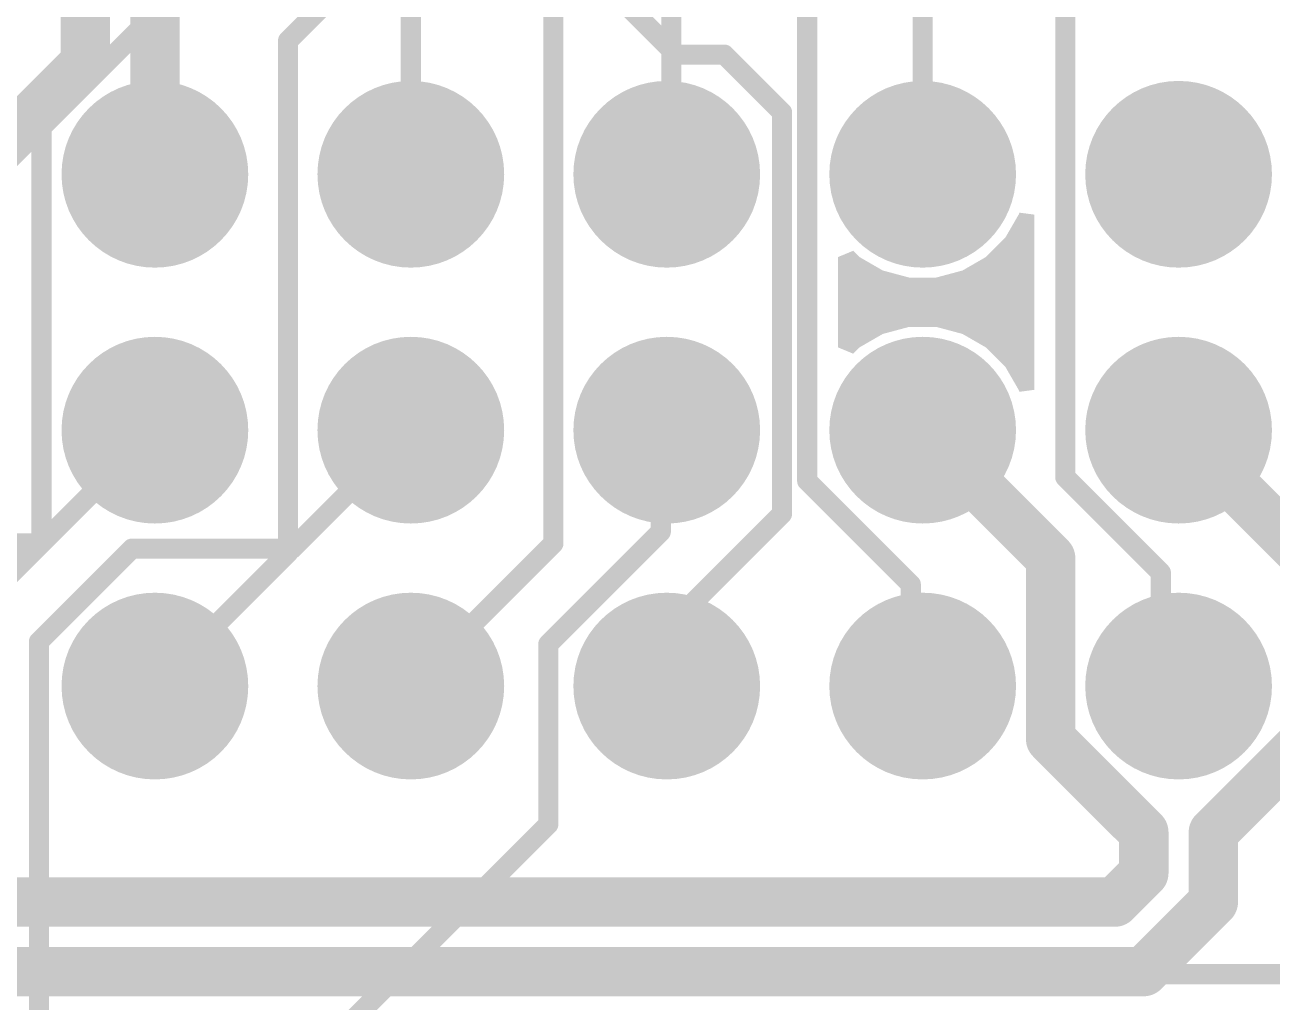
# Model space of a CAD drawing. Header units: inches. Extents: x 0 to 106, y 0 to 106.
# Drawn here: x 40.29 to 52.66, y 36.22 to 45.92 of the extents above; entities that cross this region are included whole.
import ezdxf

# ---------------------------------------------------------------- set-up
doc = ezdxf.new("R2010")
doc.units = ezdxf.units.IN
for name, color, linetype in [('Bottom Layer', 5, 'Continuous'), ('Bottom Overlay', 54, 'Continuous'), ('Bottom Solder', 6, 'Continuous'), ('Multi-Layer', 9, 'Continuous'), ('Pad Holes', 156, 'Continuous'), ('Top Layer', 1, 'Continuous'), ('Top Solder', 216, 'Continuous')]:
    doc.layers.add(name, color=color, linetype=linetype)

# ---------------------------------------------------------------- blocks, each defined once
blk = doc.blocks.new('DIN41612_48_3____________________B_12')
at = {"layer": 'Bottom Layer'}
h = blk.add_hatch(color=5, dxfattribs=at)
edge = h.paths.add_edge_path()
edge.add_arc((-11.43, 2.54), 0.8249996199999998, 0, 360)
h = blk.add_hatch(color=5, dxfattribs=at)
edge = h.paths.add_edge_path()
edge.add_arc((-8.889999999999999, 2.54), 0.8249996199999998, 0, 360)
h = blk.add_hatch(color=5, dxfattribs=at)
edge = h.paths.add_edge_path()
edge.add_arc((-6.35, 2.54), 0.8249996199999998, 0, 360)
h = blk.add_hatch(color=5, dxfattribs=at)
edge = h.paths.add_edge_path()
edge.add_arc((-3.81, 2.54), 0.8249996199999998, 0, 360)
h = blk.add_hatch(color=5, dxfattribs=at)
edge = h.paths.add_edge_path()
edge.add_arc((-1.27, 2.54), 0.8249996199999998, 0, 360)
h = blk.add_hatch(color=5, dxfattribs=at)
edge = h.paths.add_edge_path()
edge.add_arc((-11.43, 0), 0.8249996199999998, 0, 360)
h = blk.add_hatch(color=5, dxfattribs=at)
edge = h.paths.add_edge_path()
edge.add_arc((-8.889999999999999, 0), 0.8249996199999998, 0, 360)
h = blk.add_hatch(color=5, dxfattribs=at)
edge = h.paths.add_edge_path()
edge.add_arc((-6.35, 0), 0.8249996199999998, 0, 360)
h = blk.add_hatch(color=5, dxfattribs=at)
edge = h.paths.add_edge_path()
edge.add_arc((-3.81, 0), 0.8249996199999998, 0, 360)
h = blk.add_hatch(color=5, dxfattribs=at)
edge = h.paths.add_edge_path()
edge.add_arc((-1.27, 0), 0.8249996199999998, 0, 360)
h = blk.add_hatch(color=5, dxfattribs=at)
edge = h.paths.add_edge_path()
edge.add_arc((-11.43, -2.54), 0.8249996199999998, 0, 360)
h = blk.add_hatch(color=5, dxfattribs=at)
edge = h.paths.add_edge_path()
edge.add_arc((-8.889999999999999, -2.54), 0.8249996199999998, 0, 360)
h = blk.add_hatch(color=5, dxfattribs=at)
edge = h.paths.add_edge_path()
edge.add_arc((-6.35, -2.54), 0.8249996199999998, 0, 360)
h = blk.add_hatch(color=5, dxfattribs=at)
edge = h.paths.add_edge_path()
edge.add_arc((-3.81, -2.54), 0.8249996199999998, 0, 360)
h = blk.add_hatch(color=5, dxfattribs=at)
edge = h.paths.add_edge_path()
edge.add_arc((-1.27, -2.54), 0.8249996199999998, 0, 360)
at = {"layer": 'Bottom Solder'}
h = blk.add_hatch(color=6, dxfattribs=at)
edge = h.paths.add_edge_path()
edge.add_arc((-11.43, 2.54), 0.92659962, 0, 360)
h = blk.add_hatch(color=6, dxfattribs=at)
edge = h.paths.add_edge_path()
edge.add_arc((-8.889999999999999, 2.54), 0.92659962, 0, 360)
h = blk.add_hatch(color=6, dxfattribs=at)
edge = h.paths.add_edge_path()
edge.add_arc((-6.35, 2.54), 0.92659962, 0, 360)
h = blk.add_hatch(color=6, dxfattribs=at)
edge = h.paths.add_edge_path()
edge.add_arc((-3.81, 2.54), 0.92659962, 0, 360)
h = blk.add_hatch(color=6, dxfattribs=at)
edge = h.paths.add_edge_path()
edge.add_arc((-1.27, 2.54), 0.92659962, 0, 360)
h = blk.add_hatch(color=6, dxfattribs=at)
edge = h.paths.add_edge_path()
edge.add_arc((-11.43, 0), 0.92659962, 0, 360)
h = blk.add_hatch(color=6, dxfattribs=at)
edge = h.paths.add_edge_path()
edge.add_arc((-8.889999999999999, 0), 0.92659962, 0, 360)
h = blk.add_hatch(color=6, dxfattribs=at)
edge = h.paths.add_edge_path()
edge.add_arc((-6.35, 0), 0.92659962, 0, 360)
h = blk.add_hatch(color=6, dxfattribs=at)
edge = h.paths.add_edge_path()
edge.add_arc((-3.81, 0), 0.92659962, 0, 360)
h = blk.add_hatch(color=6, dxfattribs=at)
edge = h.paths.add_edge_path()
edge.add_arc((-1.27, 0), 0.92659962, 0, 360)
h = blk.add_hatch(color=6, dxfattribs=at)
edge = h.paths.add_edge_path()
edge.add_arc((-11.43, -2.54), 0.92659962, 0, 360)
h = blk.add_hatch(color=6, dxfattribs=at)
edge = h.paths.add_edge_path()
edge.add_arc((-8.889999999999999, -2.54), 0.92659962, 0, 360)
h = blk.add_hatch(color=6, dxfattribs=at)
edge = h.paths.add_edge_path()
edge.add_arc((-6.35, -2.54), 0.92659962, 0, 360)
h = blk.add_hatch(color=6, dxfattribs=at)
edge = h.paths.add_edge_path()
edge.add_arc((-3.81, -2.54), 0.92659962, 0, 360)
h = blk.add_hatch(color=6, dxfattribs=at)
edge = h.paths.add_edge_path()
edge.add_arc((-1.27, -2.54), 0.92659962, 0, 360)
at = {"layer": 'Multi-Layer'}
h = blk.add_hatch(color=9, dxfattribs=at)
edge = h.paths.add_edge_path()
edge.add_arc((-11.43, 2.54), 0.8249996199999998, 0, 360)
h = blk.add_hatch(color=9, dxfattribs=at)
edge = h.paths.add_edge_path()
edge.add_arc((-8.889999999999999, 2.54), 0.8249996199999998, 0, 360)
h = blk.add_hatch(color=9, dxfattribs=at)
edge = h.paths.add_edge_path()
edge.add_arc((-6.35, 2.54), 0.8249996199999998, 0, 360)
h = blk.add_hatch(color=9, dxfattribs=at)
edge = h.paths.add_edge_path()
edge.add_arc((-3.81, 2.54), 0.8249996199999998, 0, 360)
h = blk.add_hatch(color=9, dxfattribs=at)
edge = h.paths.add_edge_path()
edge.add_arc((-1.27, 2.54), 0.8249996199999998, 0, 360)
h = blk.add_hatch(color=9, dxfattribs=at)
edge = h.paths.add_edge_path()
edge.add_arc((-11.43, 0), 0.8249996199999998, 0, 360)
h = blk.add_hatch(color=9, dxfattribs=at)
edge = h.paths.add_edge_path()
edge.add_arc((-8.889999999999999, 0), 0.8249996199999998, 0, 360)
h = blk.add_hatch(color=9, dxfattribs=at)
edge = h.paths.add_edge_path()
edge.add_arc((-6.35, 0), 0.8249996199999998, 0, 360)
h = blk.add_hatch(color=9, dxfattribs=at)
edge = h.paths.add_edge_path()
edge.add_arc((-3.81, 0), 0.8249996199999998, 0, 360)
h = blk.add_hatch(color=9, dxfattribs=at)
edge = h.paths.add_edge_path()
edge.add_arc((-1.27, 0), 0.8249996199999998, 0, 360)
h = blk.add_hatch(color=9, dxfattribs=at)
edge = h.paths.add_edge_path()
edge.add_arc((-11.43, -2.54), 0.8249996199999998, 0, 360)
h = blk.add_hatch(color=9, dxfattribs=at)
edge = h.paths.add_edge_path()
edge.add_arc((-8.889999999999999, -2.54), 0.8249996199999998, 0, 360)
h = blk.add_hatch(color=9, dxfattribs=at)
edge = h.paths.add_edge_path()
edge.add_arc((-6.35, -2.54), 0.8249996199999998, 0, 360)
h = blk.add_hatch(color=9, dxfattribs=at)
edge = h.paths.add_edge_path()
edge.add_arc((-3.81, -2.54), 0.8249996199999998, 0, 360)
h = blk.add_hatch(color=9, dxfattribs=at)
edge = h.paths.add_edge_path()
edge.add_arc((-1.27, -2.54), 0.8249996199999998, 0, 360)
at = {"layer": 'Pad Holes'}
h = blk.add_hatch(color=7, dxfattribs=at)
edge = h.paths.add_edge_path()
edge.add_arc((-11.43, 2.54), 0.499999, 0, 360)
h = blk.add_hatch(color=7, dxfattribs=at)
edge = h.paths.add_edge_path()
edge.add_arc((-8.889999999999999, 2.54), 0.499999, 0, 360)
h = blk.add_hatch(color=7, dxfattribs=at)
edge = h.paths.add_edge_path()
edge.add_arc((-6.35, 2.54), 0.499999, 0, 360)
h = blk.add_hatch(color=7, dxfattribs=at)
edge = h.paths.add_edge_path()
edge.add_arc((-3.81, 2.54), 0.499999, 0, 360)
h = blk.add_hatch(color=7, dxfattribs=at)
edge = h.paths.add_edge_path()
edge.add_arc((-1.27, 2.54), 0.499999, 0, 360)
h = blk.add_hatch(color=7, dxfattribs=at)
edge = h.paths.add_edge_path()
edge.add_arc((-11.43, 0), 0.499999, 0, 360)
h = blk.add_hatch(color=7, dxfattribs=at)
edge = h.paths.add_edge_path()
edge.add_arc((-8.889999999999999, 0), 0.499999, 0, 360)
h = blk.add_hatch(color=7, dxfattribs=at)
edge = h.paths.add_edge_path()
edge.add_arc((-6.35, 0), 0.499999, 0, 360)
h = blk.add_hatch(color=7, dxfattribs=at)
edge = h.paths.add_edge_path()
edge.add_arc((-3.81, 0), 0.499999, 0, 360)
h = blk.add_hatch(color=7, dxfattribs=at)
edge = h.paths.add_edge_path()
edge.add_arc((-1.27, 0), 0.499999, 0, 360)
h = blk.add_hatch(color=7, dxfattribs=at)
edge = h.paths.add_edge_path()
edge.add_arc((-11.43, -2.54), 0.499999, 0, 360)
h = blk.add_hatch(color=7, dxfattribs=at)
edge = h.paths.add_edge_path()
edge.add_arc((-8.889999999999999, -2.54), 0.499999, 0, 360)
h = blk.add_hatch(color=7, dxfattribs=at)
edge = h.paths.add_edge_path()
edge.add_arc((-6.35, -2.54), 0.499999, 0, 360)
h = blk.add_hatch(color=7, dxfattribs=at)
edge = h.paths.add_edge_path()
edge.add_arc((-3.81, -2.54), 0.499999, 0, 360)
h = blk.add_hatch(color=7, dxfattribs=at)
edge = h.paths.add_edge_path()
edge.add_arc((-1.27, -2.54), 0.499999, 0, 360)
at = {"layer": 'Top Layer'}
h = blk.add_hatch(color=1, dxfattribs=at)
edge = h.paths.add_edge_path()
edge.add_arc((-11.43, 2.54), 0.8249996199999998, 0, 360)
h = blk.add_hatch(color=1, dxfattribs=at)
edge = h.paths.add_edge_path()
edge.add_arc((-8.889999999999999, 2.54), 0.8249996199999998, 0, 360)
h = blk.add_hatch(color=1, dxfattribs=at)
edge = h.paths.add_edge_path()
edge.add_arc((-6.35, 2.54), 0.8249996199999998, 0, 360)
h = blk.add_hatch(color=1, dxfattribs=at)
edge = h.paths.add_edge_path()
edge.add_arc((-3.81, 2.54), 0.8249996199999998, 0, 360)
h = blk.add_hatch(color=1, dxfattribs=at)
edge = h.paths.add_edge_path()
edge.add_arc((-1.27, 2.54), 0.8249996199999998, 0, 360)
h = blk.add_hatch(color=1, dxfattribs=at)
edge = h.paths.add_edge_path()
edge.add_arc((-11.43, 0), 0.8249996199999998, 0, 360)
h = blk.add_hatch(color=1, dxfattribs=at)
edge = h.paths.add_edge_path()
edge.add_arc((-8.889999999999999, 0), 0.8249996199999998, 0, 360)
h = blk.add_hatch(color=1, dxfattribs=at)
edge = h.paths.add_edge_path()
edge.add_arc((-6.35, 0), 0.8249996199999998, 0, 360)
h = blk.add_hatch(color=1, dxfattribs=at)
edge = h.paths.add_edge_path()
edge.add_arc((-3.81, 0), 0.8249996199999998, 0, 360)
h = blk.add_hatch(color=1, dxfattribs=at)
edge = h.paths.add_edge_path()
edge.add_arc((-1.27, 0), 0.8249996199999998, 0, 360)
h = blk.add_hatch(color=1, dxfattribs=at)
edge = h.paths.add_edge_path()
edge.add_arc((-11.43, -2.54), 0.8249996199999998, 0, 360)
h = blk.add_hatch(color=1, dxfattribs=at)
edge = h.paths.add_edge_path()
edge.add_arc((-8.889999999999999, -2.54), 0.8249996199999998, 0, 360)
h = blk.add_hatch(color=1, dxfattribs=at)
edge = h.paths.add_edge_path()
edge.add_arc((-6.35, -2.54), 0.8249996199999998, 0, 360)
h = blk.add_hatch(color=1, dxfattribs=at)
edge = h.paths.add_edge_path()
edge.add_arc((-3.81, -2.54), 0.8249996199999998, 0, 360)
h = blk.add_hatch(color=1, dxfattribs=at)
edge = h.paths.add_edge_path()
edge.add_arc((-1.27, -2.54), 0.8249996199999998, 0, 360)
at = {"layer": 'Top Solder'}
h = blk.add_hatch(color=216, dxfattribs=at)
edge = h.paths.add_edge_path()
edge.add_arc((-11.43, 2.54), 0.92659962, 0, 360)
h = blk.add_hatch(color=216, dxfattribs=at)
edge = h.paths.add_edge_path()
edge.add_arc((-8.889999999999999, 2.54), 0.92659962, 0, 360)
h = blk.add_hatch(color=216, dxfattribs=at)
edge = h.paths.add_edge_path()
edge.add_arc((-6.35, 2.54), 0.92659962, 0, 360)
h = blk.add_hatch(color=216, dxfattribs=at)
edge = h.paths.add_edge_path()
edge.add_arc((-3.81, 2.54), 0.92659962, 0, 360)
h = blk.add_hatch(color=216, dxfattribs=at)
edge = h.paths.add_edge_path()
edge.add_arc((-1.27, 2.54), 0.92659962, 0, 360)
h = blk.add_hatch(color=216, dxfattribs=at)
edge = h.paths.add_edge_path()
edge.add_arc((-11.43, 0), 0.92659962, 0, 360)
h = blk.add_hatch(color=216, dxfattribs=at)
edge = h.paths.add_edge_path()
edge.add_arc((-8.889999999999999, 0), 0.92659962, 0, 360)
h = blk.add_hatch(color=216, dxfattribs=at)
edge = h.paths.add_edge_path()
edge.add_arc((-6.35, 0), 0.92659962, 0, 360)
h = blk.add_hatch(color=216, dxfattribs=at)
edge = h.paths.add_edge_path()
edge.add_arc((-3.81, 0), 0.92659962, 0, 360)
h = blk.add_hatch(color=216, dxfattribs=at)
edge = h.paths.add_edge_path()
edge.add_arc((-1.27, 0), 0.92659962, 0, 360)
h = blk.add_hatch(color=216, dxfattribs=at)
edge = h.paths.add_edge_path()
edge.add_arc((-11.43, -2.54), 0.92659962, 0, 360)
h = blk.add_hatch(color=216, dxfattribs=at)
edge = h.paths.add_edge_path()
edge.add_arc((-8.889999999999999, -2.54), 0.92659962, 0, 360)
h = blk.add_hatch(color=216, dxfattribs=at)
edge = h.paths.add_edge_path()
edge.add_arc((-6.35, -2.54), 0.92659962, 0, 360)
h = blk.add_hatch(color=216, dxfattribs=at)
edge = h.paths.add_edge_path()
edge.add_arc((-3.81, -2.54), 0.92659962, 0, 360)
h = blk.add_hatch(color=216, dxfattribs=at)
edge = h.paths.add_edge_path()
edge.add_arc((-1.27, -2.54), 0.92659962, 0, 360)
at = {"layer": 'Bottom Overlay'}
blk.add_lwpolyline([(-27.50000088, -5.39999936, 0.1999996, 0.1999996, 0), (27.50000088, -5.39999936, 0.1999996, 0.1999996, 0)], format="xyseb", dxfattribs=at)

msp = doc.modelspace()

# ---------------------------------------------------------------- hatches: boundary and pattern name
at = {"layer": 'Bottom Layer'}
msp.add_hatch(color=5, dxfattribs=at).paths.add_polyline_path([(50.30512417999999, 44.0394598), (50.30512417999999, 42.30054024), (50.15512448, 42.28079174), (50.15114684, 42.2956355), (50.01620425999999, 42.52936376), (49.8253639, 42.72020412), (49.59163563999999, 42.8551467), (49.33094274, 42.92499924), (49.06105758, 42.92499924), (48.80036468, 42.8551467), (48.56663641999999, 42.72020412), (48.50587708, 42.65944477999999), (48.35587738, 42.72157826), (48.35587738, 43.61842178), (48.50587708, 43.68055526), (48.56663641999999, 43.61979592), (48.80036468, 43.48485334), (49.06105758, 43.41500079999999), (49.33094274, 43.41500079999999), (49.59163563999999, 43.48485334), (49.8253639, 43.61979592), (50.01620425999999, 43.81063628), (50.15114684, 44.04436454), (50.15512448, 44.05920829999999)])

# ---------------------------------------------------------------- linework, layer by layer
for points in [[(44.11600016, 44.44000002, 0.1999996, 0.1999996, 0), (44.11600016, 77.64400016, 0.1999996, 0.1999996, 0)], [(41.57600015999999, 44.44000002, 0.48999902, 0.48999902, 0), (41.57600015999999, 62.27135374, 0.48999902, 0.48999902, 0)], [(40.88600154, 45.54605064, 0.48999902, 0.48999902, 0), (40.88600154, 61.98554785999999, 0.48999902, 0.48999902, 0)], [(46.70099879999999, 44.48499866, 0.1999996, 0.1999996, 0), (46.70099879999999, 47.5899988, 0.1999996, 0.1999996, 0)], [(50.61100114, 41.43401162, 0.1999996, 0.1999996, 0), (50.61100114, 47.30900113999999, 0.1999996, 0.1999996, 0)], [(48.05000042, 41.3960564, 0.1999996, 0.1999996, 0), (48.05000042, 46.27200042, 0.1999996, 0.1999996, 0)], [(45.53100114, 40.775001, 0.1999996, 0.1999996, 0), (45.53100114, 46.0786607, 0.1999996, 0.1999996, 0)], [(40.00190627999999, 44.66195538, 0.48999902, 0.48999902, 0), (40.88600154, 45.54605064, 0.48999902, 0.48999902, 0)], [(46.65600016, 44.44000002, 0.1999996, 0.1999996, 0), (46.70099879999999, 44.48499866, 0.1999996, 0.1999996, 0)], [(40.45100114, 40.775001, 0.1999996, 0.1999996, 0), (41.57600015999999, 41.90000002, 0.1999996, 0.1999996, 0)], [(42.94027226, 40.72427211999999, 0.1999996, 0.1999996, 0), (44.11600016, 41.90000002, 0.1999996, 0.1999996, 0)], [(46.59717122, 41.84117108, 0.1999996, 0.1999996, 0), (46.65600016, 41.90000002, 0.1999996, 0.1999996, 0)], [(46.59717122, 40.89215849999999, 0.1999996, 0.1999996, 0), (46.59717122, 41.84117108, 0.1999996, 0.1999996, 0)], [(48.05000042, 41.3960564, 0.1999996, 0.1999996, 0), (49.07821528, 40.36784153999999, 0.1999996, 0.1999996, 0)], [(50.61100114, 41.43401162, 0.1999996, 0.1999996, 0), (51.56001371999999, 40.48499904, 0.1999996, 0.1999996, 0)], [(45.48027225999999, 39.77525954, 0.1999996, 0.1999996, 0), (46.59717122, 40.89215849999999, 0.1999996, 0.1999996, 0)], [(33.49001175999999, 40.775001, 0.1999996, 0.1999996, 0), (40.45100114, 40.775001, 0.1999996, 0.1999996, 0)], [(44.11600016, 39.36000002, 0.1999996, 0.1999996, 0), (45.53100114, 40.775001, 0.1999996, 0.1999996, 0)], [(40.4256367, 39.80062398, 0.1999996, 0.1999996, 0), (41.34928484, 40.72427211999999, 0.1999996, 0.1999996, 0)], [(41.34928484, 40.72427211999999, 0.1999996, 0.1999996, 0), (42.94027226, 40.72427211999999, 0.1999996, 0.1999996, 0)], [(51.56001371999999, 39.53598646, 0.1999996, 0.1999996, 0), (51.56001371999999, 40.48499904, 0.1999996, 0.1999996, 0)], [(49.07821528, 39.4777849, 0.1999996, 0.1999996, 0), (49.07821528, 40.36784153999999, 0.1999996, 0.1999996, 0)], [(40.4256367, 35.80063706, 0.1999996, 0.1999996, 0), (40.4256367, 39.80062398, 0.1999996, 0.1999996, 0)], [(45.48027225999999, 37.98727226, 0.1999996, 0.1999996, 0), (45.48027225999999, 39.77525954, 0.1999996, 0.1999996, 0)], [(51.56001371999999, 39.53598646, 0.1999996, 0.1999996, 0), (51.73600016, 39.36000002, 0.1999996, 0.1999996, 0)], [(49.07821528, 39.4777849, 0.1999996, 0.1999996, 0), (49.19600016, 39.36000002, 0.1999996, 0.1999996, 0)], [(37.465, 29.972, 0.1999996, 0.1999996, 0), (45.48027225999999, 37.98727226, 0.1999996, 0.1999996, 0)]]:
    msp.add_lwpolyline(points, format="xyseb", dxfattribs=at)
for points in [[(40.76350241999999, 45.54605064, 0.24499824, 0.24499824, 1), (41.00850066, 45.54605064, 0.24499824, 0.24499824, 1)], [(40.76350241999999, 45.54605064, 0.24499824, 0.24499824, 1), (41.00850066, 45.54605064, 0.24499824, 0.24499824, 1)], [(41.45350104, 44.44000002, 0.24499824, 0.24499824, 1), (41.69849928, 44.44000002, 0.24499824, 0.24499824, 1)], [(46.6509989, 44.48499866, 0.0999998, 0.0999998, 1), (46.7509987, 44.48499866, 0.0999998, 0.0999998, 1)], [(46.6509989, 44.48499866, 0.0999998, 0.0999998, 1), (46.7509987, 44.48499866, 0.0999998, 0.0999998, 1)], [(44.06600026, 44.44000002, 0.0999998, 0.0999998, 1), (44.16600006, 44.44000002, 0.0999998, 0.0999998, 1)], [(46.60600026, 44.44000002, 0.0999998, 0.0999998, 1), (46.70600005999999, 44.44000002, 0.0999998, 0.0999998, 1)], [(41.52600026, 41.90000002, 0.0999998, 0.0999998, 1), (41.62600006, 41.90000002, 0.0999998, 0.0999998, 1)], [(44.06600026, 41.90000002, 0.0999998, 0.0999998, 1), (44.16600006, 41.90000002, 0.0999998, 0.0999998, 1)], [(46.60600026, 41.90000002, 0.0999998, 0.0999998, 1), (46.70600005999999, 41.90000002, 0.0999998, 0.0999998, 1)], [(46.54717132, 41.84117108, 0.0999998, 0.0999998, 1), (46.64717112, 41.84117108, 0.0999998, 0.0999998, 1)], [(46.54717132, 41.84117108, 0.0999998, 0.0999998, 1), (46.64717112, 41.84117108, 0.0999998, 0.0999998, 1)], [(48.00000052, 41.3960564, 0.0999998, 0.0999998, 1), (48.10000032, 41.3960564, 0.0999998, 0.0999998, 1)], [(48.00000052, 41.3960564, 0.0999998, 0.0999998, 1), (48.10000032, 41.3960564, 0.0999998, 0.0999998, 1)], [(50.56100124, 41.43401162, 0.0999998, 0.0999998, 1), (50.66100104, 41.43401162, 0.0999998, 0.0999998, 1)], [(50.56100124, 41.43401162, 0.0999998, 0.0999998, 1), (50.66100104, 41.43401162, 0.0999998, 0.0999998, 1)], [(46.54717132, 40.89215849999999, 0.0999998, 0.0999998, 1), (46.64717112, 40.89215849999999, 0.0999998, 0.0999998, 1)], [(46.54717132, 40.89215849999999, 0.0999998, 0.0999998, 1), (46.64717112, 40.89215849999999, 0.0999998, 0.0999998, 1)], [(40.40100124, 40.775001, 0.0999998, 0.0999998, 1), (40.50100104, 40.775001, 0.0999998, 0.0999998, 1)], [(40.40100124, 40.775001, 0.0999998, 0.0999998, 1), (40.50100104, 40.775001, 0.0999998, 0.0999998, 1)], [(45.48100124, 40.775001, 0.0999998, 0.0999998, 1), (45.58100104, 40.775001, 0.0999998, 0.0999998, 1)], [(45.48100124, 40.775001, 0.0999998, 0.0999998, 1), (45.58100104, 40.775001, 0.0999998, 0.0999998, 1)], [(41.29928494, 40.72427211999999, 0.0999998, 0.0999998, 1), (41.39928474, 40.72427211999999, 0.0999998, 0.0999998, 1)], [(41.29928494, 40.72427211999999, 0.0999998, 0.0999998, 1), (41.39928474, 40.72427211999999, 0.0999998, 0.0999998, 1)], [(42.89027236, 40.72427211999999, 0.0999998, 0.0999998, 1), (42.99027216, 40.72427211999999, 0.0999998, 0.0999998, 1)], [(42.89027236, 40.72427211999999, 0.0999998, 0.0999998, 1), (42.99027216, 40.72427211999999, 0.0999998, 0.0999998, 1)], [(51.51001382, 40.48499904, 0.0999998, 0.0999998, 1), (51.61001362, 40.48499904, 0.0999998, 0.0999998, 1)], [(51.51001382, 40.48499904, 0.0999998, 0.0999998, 1), (51.61001362, 40.48499904, 0.0999998, 0.0999998, 1)], [(49.02821538, 40.36784153999999, 0.0999998, 0.0999998, 1), (49.12821518, 40.36784153999999, 0.0999998, 0.0999998, 1)], [(49.02821538, 40.36784153999999, 0.0999998, 0.0999998, 1), (49.12821518, 40.36784153999999, 0.0999998, 0.0999998, 1)], [(40.3756368, 39.80062398, 0.0999998, 0.0999998, 1), (40.47563659999999, 39.80062398, 0.0999998, 0.0999998, 1)], [(40.3756368, 39.80062398, 0.0999998, 0.0999998, 1), (40.47563659999999, 39.80062398, 0.0999998, 0.0999998, 1)], [(45.43027236, 39.77525954, 0.0999998, 0.0999998, 1), (45.53027216, 39.77525954, 0.0999998, 0.0999998, 1)], [(45.43027236, 39.77525954, 0.0999998, 0.0999998, 1), (45.53027216, 39.77525954, 0.0999998, 0.0999998, 1)], [(51.51001382, 39.53598646, 0.0999998, 0.0999998, 1), (51.61001362, 39.53598646, 0.0999998, 0.0999998, 1)], [(51.51001382, 39.53598646, 0.0999998, 0.0999998, 1), (51.61001362, 39.53598646, 0.0999998, 0.0999998, 1)], [(49.02821538, 39.4777849, 0.0999998, 0.0999998, 1), (49.12821518, 39.4777849, 0.0999998, 0.0999998, 1)], [(49.02821538, 39.4777849, 0.0999998, 0.0999998, 1), (49.12821518, 39.4777849, 0.0999998, 0.0999998, 1)], [(44.06600026, 39.36000002, 0.0999998, 0.0999998, 1), (44.16600006, 39.36000002, 0.0999998, 0.0999998, 1)], [(49.14600025999999, 39.36000002, 0.0999998, 0.0999998, 1), (49.24600006, 39.36000002, 0.0999998, 0.0999998, 1)], [(51.68600025999999, 39.36000002, 0.0999998, 0.0999998, 1), (51.78600005999999, 39.36000002, 0.0999998, 0.0999998, 1)], [(45.43027236, 37.98727226, 0.0999998, 0.0999998, 1), (45.53027216, 37.98727226, 0.0999998, 0.0999998, 1)], [(45.43027236, 37.98727226, 0.0999998, 0.0999998, 1), (45.53027216, 37.98727226, 0.0999998, 0.0999998, 1)]]:
    msp.add_lwpolyline(points, format="xyseb", close=True, dxfattribs=at)
at = {"layer": 'Top Layer'}
for points in [[(49.19600016, 44.44000002, 0.1999996, 0.1999996, 0), (49.19600016, 47.49575718, 0.1999996, 0.1999996, 0)], [(40.45100114, 44.90598841999999, 0.1999996, 0.1999996, 0), (42.59100194, 47.04598922, 0.1999996, 0.1999996, 0)], [(42.89772471999999, 45.76590542, 0.1999996, 0.1999996, 0), (43.942, 46.8101807, 0.1999996, 0.1999996, 0)], [(46.101, 46.27500016, 0.1999996, 0.1999996, 0), (46.74856792, 45.62743224, 0.1999996, 0.1999996, 0)], [(42.89772471999999, 40.68172457999999, 0.1999996, 0.1999996, 0), (42.89772471999999, 45.76590542, 0.1999996, 0.1999996, 0)], [(46.74856792, 45.62743224, 0.1999996, 0.1999996, 0), (47.22796751999999, 45.62743224, 0.1999996, 0.1999996, 0)], [(47.22796751999999, 45.62743224, 0.1999996, 0.1999996, 0), (47.80000092, 45.05539884, 0.1999996, 0.1999996, 0)], [(47.80000092, 41.06968418, 0.1999996, 0.1999996, 0), (47.80000092, 45.05539884, 0.1999996, 0.1999996, 0)], [(40.45100114, 40.775001, 0.1999996, 0.1999996, 0), (40.45100114, 44.90598841999999, 0.1999996, 0.1999996, 0)], [(49.19600016, 41.90000002, 0.48999902, 0.48999902, 0), (50.46600016, 40.63000002, 0.48999902, 0.48999902, 0)], [(51.73600016, 41.90000002, 0.48999902, 0.48999902, 0), (53.00600015999999, 40.63000002, 0.48999902, 0.48999902, 0)], [(46.93344436, 40.20312762, 0.1999996, 0.1999996, 0), (47.80000092, 41.06968418, 0.1999996, 0.1999996, 0)], [(39.03600016, 39.36000002, 0.1999996, 0.1999996, 0), (40.45100114, 40.775001, 0.1999996, 0.1999996, 0)], [(50.46600016, 38.83395078, 0.48999902, 0.48999902, 0), (50.46600016, 40.63000002, 0.48999902, 0.48999902, 0)], [(41.57600015999999, 39.36000002, 0.1999996, 0.1999996, 0), (42.89772471999999, 40.68172457999999, 0.1999996, 0.1999996, 0)], [(46.93344436, 39.63744422, 0.1999996, 0.1999996, 0), (46.93344436, 40.20312762, 0.1999996, 0.1999996, 0)], [(46.65600016, 39.36000002, 0.1999996, 0.1999996, 0), (46.93344436, 39.63744422, 0.1999996, 0.1999996, 0)], [(50.46600016, 38.83395078, 0.48999902, 0.48999902, 0), (51.39100212, 37.90894882, 0.48999902, 0.48999902, 0)], [(52.08100073999999, 37.90895136, 0.48999902, 0.48999902, 0), (53.00600015999999, 38.83395078, 0.48999902, 0.48999902, 0)], [(51.39100212, 37.50302126, 0.48999902, 0.48999902, 0), (51.39100212, 37.90894882, 0.48999902, 0.48999902, 0)], [(52.08100073999999, 37.21721538, 0.48999902, 0.48999902, 0), (52.08100073999999, 37.90895136, 0.48999902, 0.48999902, 0)], [(51.10396687999999, 37.21598602, 0.48999902, 0.48999902, 0), (51.39100212, 37.50302126, 0.48999902, 0.48999902, 0)], [(33.26901652, 37.21598602, 0.48999902, 0.48999902, 0), (51.10396687999999, 37.21598602, 0.48999902, 0.48999902, 0)], [(51.38977275999999, 36.5259874, 0.48999902, 0.48999902, 0), (52.08100073999999, 37.21721538, 0.48999902, 0.48999902, 0)], [(32.98321064, 36.5259874, 0.48999902, 0.48999902, 0), (51.38977275999999, 36.5259874, 0.48999902, 0.48999902, 0)]]:
    msp.add_lwpolyline(points, format="xyseb", dxfattribs=at)
for points in [[(42.84772482, 45.76590542, 0.0999998, 0.0999998, 1), (42.94772462, 45.76590542, 0.0999998, 0.0999998, 1)], [(42.84772482, 45.76590542, 0.0999998, 0.0999998, 1), (42.94772462, 45.76590542, 0.0999998, 0.0999998, 1)], [(46.69856802, 45.62743224, 0.0999998, 0.0999998, 1), (46.79856782, 45.62743224, 0.0999998, 0.0999998, 1)], [(46.69856802, 45.62743224, 0.0999998, 0.0999998, 1), (46.79856782, 45.62743224, 0.0999998, 0.0999998, 1)], [(47.17796762, 45.62743224, 0.0999998, 0.0999998, 1), (47.27796742, 45.62743224, 0.0999998, 0.0999998, 1)], [(47.17796762, 45.62743224, 0.0999998, 0.0999998, 1), (47.27796742, 45.62743224, 0.0999998, 0.0999998, 1)], [(47.75000101999999, 45.05539884, 0.0999998, 0.0999998, 1), (47.85000082, 45.05539884, 0.0999998, 0.0999998, 1)], [(47.75000101999999, 45.05539884, 0.0999998, 0.0999998, 1), (47.85000082, 45.05539884, 0.0999998, 0.0999998, 1)], [(40.40100124, 44.90598841999999, 0.0999998, 0.0999998, 1), (40.50100104, 44.90598841999999, 0.0999998, 0.0999998, 1)], [(40.40100124, 44.90598841999999, 0.0999998, 0.0999998, 1), (40.50100104, 44.90598841999999, 0.0999998, 0.0999998, 1)], [(49.14600025999999, 44.44000002, 0.0999998, 0.0999998, 1), (49.24600006, 44.44000002, 0.0999998, 0.0999998, 1)], [(49.07350104, 41.90000002, 0.24499824, 0.24499824, 1), (49.31849928, 41.90000002, 0.24499824, 0.24499824, 1)], [(51.61350104, 41.90000002, 0.24499824, 0.24499824, 1), (51.85849928, 41.90000002, 0.24499824, 0.24499824, 1)], [(47.75000101999999, 41.06968418, 0.0999998, 0.0999998, 1), (47.85000082, 41.06968418, 0.0999998, 0.0999998, 1)], [(47.75000101999999, 41.06968418, 0.0999998, 0.0999998, 1), (47.85000082, 41.06968418, 0.0999998, 0.0999998, 1)], [(40.40100124, 40.775001, 0.0999998, 0.0999998, 1), (40.50100104, 40.775001, 0.0999998, 0.0999998, 1)], [(40.40100124, 40.775001, 0.0999998, 0.0999998, 1), (40.50100104, 40.775001, 0.0999998, 0.0999998, 1)], [(50.34350103999999, 40.63000002, 0.24499824, 0.24499824, 1), (50.58849927999999, 40.63000002, 0.24499824, 0.24499824, 1)], [(50.34350103999999, 40.63000002, 0.24499824, 0.24499824, 1), (50.58849927999999, 40.63000002, 0.24499824, 0.24499824, 1)], [(42.84772482, 40.68172457999999, 0.0999998, 0.0999998, 1), (42.94772462, 40.68172457999999, 0.0999998, 0.0999998, 1)], [(42.84772482, 40.68172457999999, 0.0999998, 0.0999998, 1), (42.94772462, 40.68172457999999, 0.0999998, 0.0999998, 1)], [(46.88344446, 40.20312762, 0.0999998, 0.0999998, 1), (46.98344426, 40.20312762, 0.0999998, 0.0999998, 1)], [(46.88344446, 40.20312762, 0.0999998, 0.0999998, 1), (46.98344426, 40.20312762, 0.0999998, 0.0999998, 1)], [(46.88344446, 39.63744422, 0.0999998, 0.0999998, 1), (46.98344426, 39.63744422, 0.0999998, 0.0999998, 1)], [(46.88344446, 39.63744422, 0.0999998, 0.0999998, 1), (46.98344426, 39.63744422, 0.0999998, 0.0999998, 1)], [(41.52600026, 39.36000002, 0.0999998, 0.0999998, 1), (41.62600006, 39.36000002, 0.0999998, 0.0999998, 1)], [(46.60600026, 39.36000002, 0.0999998, 0.0999998, 1), (46.70600005999999, 39.36000002, 0.0999998, 0.0999998, 1)], [(50.34350103999999, 38.83395078, 0.24499824, 0.24499824, 1), (50.58849927999999, 38.83395078, 0.24499824, 0.24499824, 1)], [(50.34350103999999, 38.83395078, 0.24499824, 0.24499824, 1), (50.58849927999999, 38.83395078, 0.24499824, 0.24499824, 1)], [(51.268503, 37.90894882, 0.24499824, 0.24499824, 1), (51.51350124, 37.90894882, 0.24499824, 0.24499824, 1)], [(51.268503, 37.90894882, 0.24499824, 0.24499824, 1), (51.51350124, 37.90894882, 0.24499824, 0.24499824, 1)], [(51.95850161999999, 37.90895136, 0.24499824, 0.24499824, 1), (52.20349986, 37.90895136, 0.24499824, 0.24499824, 1)], [(51.95850161999999, 37.90895136, 0.24499824, 0.24499824, 1), (52.20349986, 37.90895136, 0.24499824, 0.24499824, 1)], [(51.268503, 37.50302126, 0.24499824, 0.24499824, 1), (51.51350124, 37.50302126, 0.24499824, 0.24499824, 1)], [(51.268503, 37.50302126, 0.24499824, 0.24499824, 1), (51.51350124, 37.50302126, 0.24499824, 0.24499824, 1)], [(50.98146776, 37.21598602, 0.24499824, 0.24499824, 1), (51.22646599999999, 37.21598602, 0.24499824, 0.24499824, 1)], [(50.98146776, 37.21598602, 0.24499824, 0.24499824, 1), (51.22646599999999, 37.21598602, 0.24499824, 0.24499824, 1)], [(51.95850161999999, 37.21721538, 0.24499824, 0.24499824, 1), (52.20349986, 37.21721538, 0.24499824, 0.24499824, 1)], [(51.95850161999999, 37.21721538, 0.24499824, 0.24499824, 1), (52.20349986, 37.21721538, 0.24499824, 0.24499824, 1)], [(51.26727364, 36.5259874, 0.24499824, 0.24499824, 1), (51.51227187999999, 36.5259874, 0.24499824, 0.24499824, 1)], [(51.26727364, 36.5259874, 0.24499824, 0.24499824, 1), (51.51227187999999, 36.5259874, 0.24499824, 0.24499824, 1)]]:
    msp.add_lwpolyline(points, format="xyseb", close=True, dxfattribs=at)

# ---------------------------------------------------------------- block references
msp.add_blockref('DIN41612_48_3____________________B_12', (53.00600015999999, 41.90000002))

doc.saveas('drawing.dxf')
